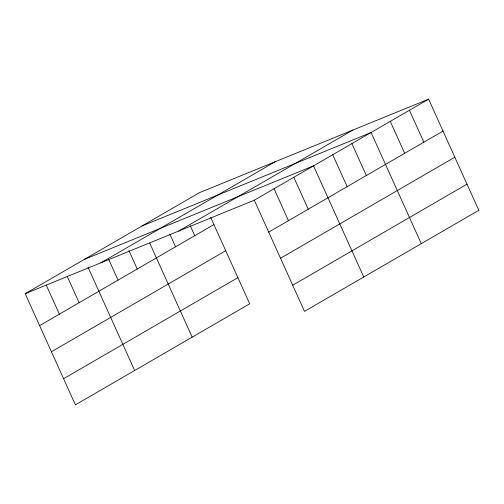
<?xml version="1.0" encoding="UTF-8"?>
<svg xmlns="http://www.w3.org/2000/svg" width="504" height="504" viewBox="0 0 504 504"><rect width="100%" height="100%" fill="white"/><g stroke="black" fill="none" stroke-linecap="round" stroke-linejoin="round"><path stroke-width="0.76" d="M210.716 217.47L249.701 303.805L75.392 404.851L25.2 293.687L199.502 192.641L428.608 99.149L478.8 210.313L304.498 311.359L254.299 200.195L428.608 99.149M100.806 262.836L275.108 161.79M178.7 231.046L353.002 130M39.614 325.615L213.923 224.57M51.421 351.761L225.729 250.715M268.72 232.124L443.022 131.078M63.586 378.706L237.888 277.654M280.526 258.269L454.829 157.223M292.692 285.214L466.994 184.168M141.983 225.987L371.089 132.495L421.281 243.659M84.464 259.333L313.564 165.841L363.762 277.005M25.2 293.687L254.299 200.195M409.431 110.263L423.851 142.191M390.26 121.376L404.674 153.304M351.912 143.608L366.326 175.537M332.741 154.722L347.155 186.65M293.813 177.288L308.228 209.217M274.056 188.742L288.471 220.67M190.26 225.748L194.746 235.683M169.81 234.026L175.575 246.796M149.675 243.016L192.175 337.151M128.898 250.583L137.227 269.029M108.763 259.566L118.056 280.142M87.986 267.133L134.656 370.497M67.271 276.457L79.128 302.709M46.236 285.075L59.371 314.162"/></g></svg>
